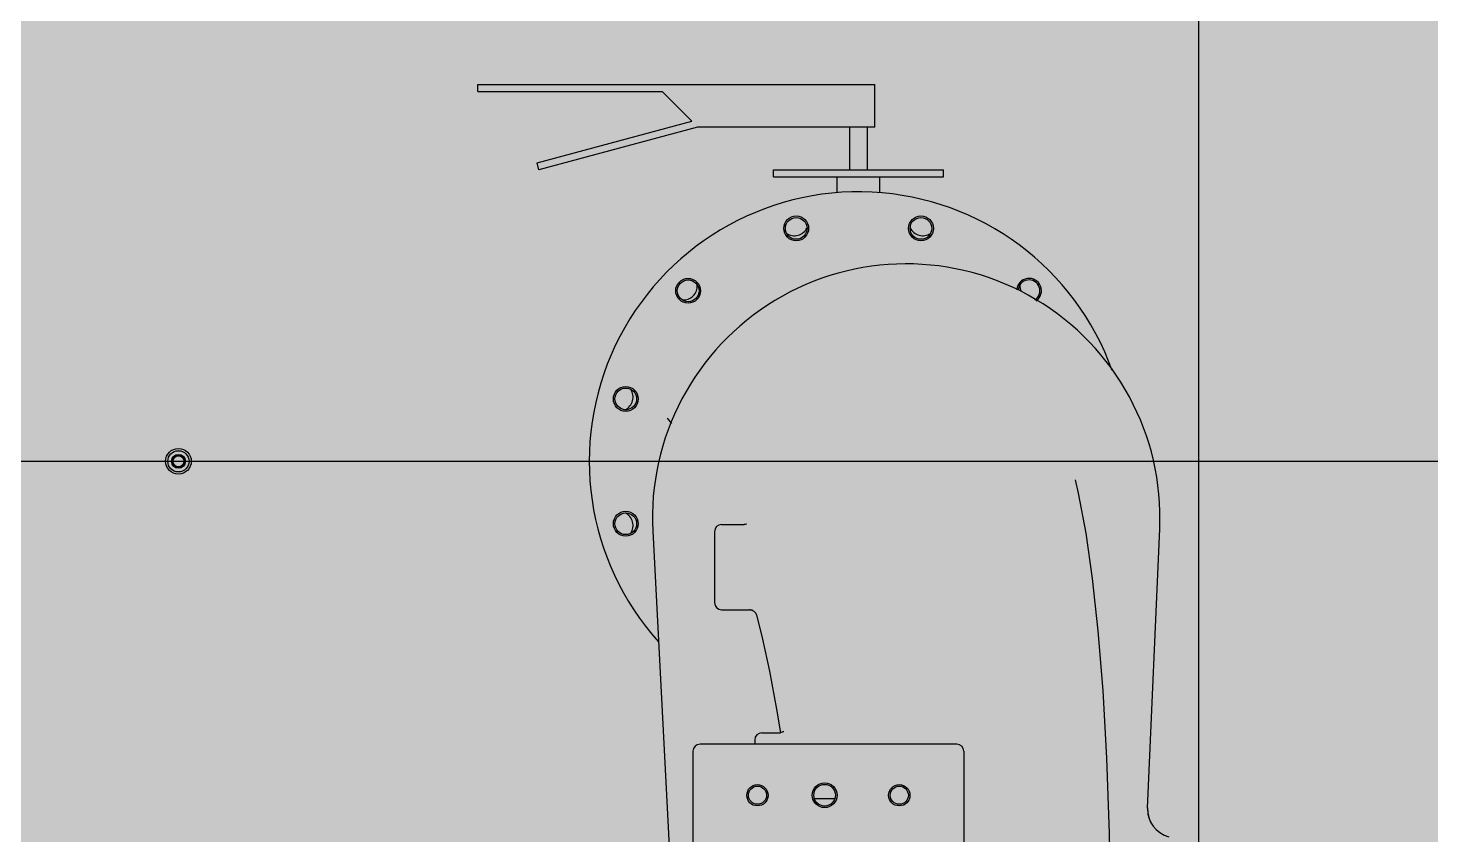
# Model space of a CAD drawing. Extents: x -18489 to 195597, y -1599 to 112111.
# Drawn here: x -14653.3 to -14527.7, y 2572 to 2644.2 of the extents above; entities that cross this region are included whole.
import ezdxf

# ---------------------------------------------------------------- set-up
doc = ezdxf.new("R2010")
doc.units = 0
doc.header["$LTSCALE"] = 100
for name, color, linetype in [('188K-SM-03-F10-MECH-EQ-Y2257103$0$0 Xref', 8, 'Continuous'), ('188K-SM-03-F10-MECH-EQ-Y2257103$0$M-EQU-FOUNDATION', 8, 'Continuous'), ('188K-SM-03-F10-MECH-EQ-Y2257103$0$Micron CUP L10 HVAC EQU$0$M-MECH-EQU', 136, 'Continuous'), ('188K-SM-03-F10-MECH-EQ-Y2257103$0$Micron CUP L10 HVAC EQU$0$M-PHASE1 AREA', 252, 'Continuous')]:
    doc.layers.add(name, color=color, linetype=linetype)

# ---------------------------------------------------------------- blocks, each defined once
blk = doc.blocks.new('188K-SM-03-F10-MECH-EQ-Y2257103$0$Micron CUP L10 HVAC EQU$0$A$C0c53ceb0')
at = {"layer": '188K-SM-03-F10-MECH-EQ-Y2257103$0$Micron CUP L10 HVAC EQU$0$M-PHASE1 AREA'}
for p, q in [((15946.39442, 14421.94945), (15946.39442, 17666.53668)), ((15301.24031, 17210.47651), (15301.24031, 17216.81982)), ((15301.24031, 17216.81982), (15656.4661, 17216.81982)), ((15301.24257, 17210.47651), (15466.16657, 17210.47651)), ((15466.16657, 17210.47651), (15492.70386, 17183.93922)), ((15656.4661, 17178.75992), (15656.4661, 17216.81982)), ((15354.20318, 17146.82807), (15492.70386, 17183.93922)), ((15497.88316, 17178.75992), (15355.84488, 17140.70088)), ((15656.4661, 17178.75992), (15497.88316, 17178.75992)), ((15633.98603, 17140.70001), (15633.98603, 17178.75992)), ((15649.84432, 17140.70001), (15649.84432, 17178.75992)), ((15355.84165, 17140.70001), (15354.19988, 17146.82719)), ((15565.79536, 17134.3567), (15565.79536, 17140.70001)), ((15565.79536, 17140.70001), (15718.03499, 17140.70001)), ((15565.79536, 17134.3567), (15718.03499, 17134.3567)), ((15622.88522, 17119.88136), (15622.88522, 17134.3567)), ((15660.94513, 17119.88121), (15660.94513, 17134.3567)), ((15718.03499, 17134.3567), (15718.03499, 17140.70001)), ((15470.61434, 16918.57491), (15474.57086, 16913.71284)), ((13383.58898, 16879.86279), (18509.19987, 16879.86279)), ((15835.93232, 16863.3794), (15835.94316, 16863.33432)), ((15838.70379, 16851.24526), (15835.93234, 16863.37944)), ((15845.45813, 16815.57531), (15838.70379, 16851.24526)), ((15519.36471, 16823.2804), (15539.64242, 16823.2804)), ((15540.47548, 16823.36744), (15539.64266, 16823.27929)), ((15541.31363, 16823.66777), (15540.47548, 16823.36744)), ((15541.61965, 16823.86628), (15541.31363, 16823.66777)), ((15541.55038, 16823.79086), (15541.61965, 16823.86628)), ((15457.74404, 16817.48497), (15473.70367, 16512.95691)), ((15513.02139, 16816.93708), (15513.02139, 16753.5039)), ((15851.31224, 16774.91361), (15845.45813, 16815.57531)), ((15900.49283, 16569.68996), (15911.39822, 16819.46442)), ((15856.38199, 16728.17397), (15851.31224, 16774.91361)), ((15519.36471, 16747.16058), (15544.36347, 16747.16058)), ((15544.7871, 16747.14763), (15544.36347, 16747.16184)), ((15544.7871, 16747.14763), (15545.67098, 16747.02546)), ((15546.84253, 16746.657), (15544.7871, 16747.14763)), ((15545.67098, 16747.02546), (15547.05192, 16746.56351)), ((15547.05192, 16746.56351), (15548.2295, 16745.84673)), ((15548.2295, 16745.84673), (15549.17086, 16744.9554)), ((15549.17086, 16744.9554), (15549.86232, 16743.97783)), ((15549.86232, 16743.97783), (15550.26115, 16743.14756)), ((15550.26115, 16743.14756), (15550.41615, 16742.70321)), ((15550.41615, 16742.70321), (15550.45311, 16742.57573)), ((15550.45301, 16742.57922), (15555.99353, 16720.79351)), ((15555.99353, 16720.79351), (15562.23202, 16692.22898)), ((15860.62163, 16674.81649), (15856.38199, 16728.17397)), ((15562.23202, 16692.22898), (15568.58938, 16658.12387)), ((15863.95282, 16614.46741), (15860.62163, 16674.81649)), ((15568.58938, 16658.12387), (15571.91938, 16637.09159)), ((15555.30569, 16637.04059), (15571.59725, 16637.04059)), ((15572.08878, 16637.06757), (15571.65626, 16637.04008)), ((15574.18221, 16637.91531), (15572.08878, 16637.06757)), ((15574.64044, 16638.37918), (15574.18221, 16637.91531)), ((15574.31526, 16637.48439), (15574.64044, 16638.37918)), ((15493.72696, 16620.54796), (15493.72696, 16519.46347)), ((15729.69838, 16626.89128), (15500.07028, 16626.89128)), ((15548.96237, 16630.69727), (15548.96237, 16626.89128)), ((15736.0417, 16620.54796), (15736.0417, 16388.14428)), ((15866.37644, 16547.03773), (15863.95282, 16614.46741)), ((15620.72673, 16578.04773), (15602.35961, 16578.04773)), ((15867.92426, 16476.16707), (15866.37644, 16547.03773))]:
    blk.add_line(p, q, dxfattribs=at)
for centre, radius in [((15586.09495, 17088.18672), 11.10081), ((15586.09495, 17088.18672), 9.71796), ((15697.7354, 17088.18672), 11.10081), ((15697.7354, 17088.18672), 9.71796), ((15489.41147, 17032.36649), 11.10081), ((15489.41147, 17032.36649), 9.71796), ((15433.59125, 16935.68302), 11.10081), ((15433.59125, 16935.68302), 9.71796), ((15033.35626, 16879.86279), 11.4879), ((15033.35626, 16879.86279), 9.51498), ((15033.35626, 16879.86279), 6.17839), ((15033.35626, 16879.86279), 5.67682), ((15033.35626, 16879.86279), 5.29033), ((15033.35626, 16879.86279), 4.90973), ((15433.59125, 16824.04256), 11.10081), ((15433.59125, 16824.04256), 9.71796), ((15551.43409, 16581.21939), 9.51498), ((15551.43409, 16581.21939), 8.13213), ((15611.54337, 16581.21939), 11.10081), ((15611.54337, 16581.21939), 9.71796), ((15678.30044, 16581.21939), 9.51498), ((15678.30044, 16581.21939), 8.13213)]:
    blk.add_circle(centre, radius, dxfattribs=at)
for centre, radius, start, end in [((15641.91517, 16879.86279), 241.04607, 19.67306152, 222.01496328), ((15584.45317, 17094.31389), 12.68664, 237.24435671, 332.75501234), ((15699.37717, 17094.31389), 12.68664, 207.24498766, 302.75564329), ((15684.52359, 16829.36998), 227.09077, 357.5, 183), ((15484.92607, 17036.85189), 12.68664, 267.24483742, 2.75513962), ((15794.41887, 17032.36649), 11.10081, 305.31513384, 174.77127718), ((15794.41887, 17032.36649), 9.71796, 301.43586892, 177.33330652), ((15798.90428, 17036.85189), 12.68664, 177.24486038, 203.56872399), ((15427.46407, 16937.32479), 12.68664, 297.24486048, 32.75509564), ((15427.46407, 16822.40079), 12.68664, 327.24490436, 62.75513952), ((15519.36471, 16816.93708), 6.34332, 90, 180), ((15519.36471, 16753.5039), 6.34332, 180, 270), ((15555.30569, 16630.69727), 6.34332, 90, 180), ((15500.07028, 16620.54796), 6.34332, 90, 180), ((15729.69838, 16620.54796), 6.34332, 0, 90), ((15925.97844, 16568.59819), 25.50898, 177.54703661, 194.21043273), ((15925.84707, 16568.70035), 25.37327, 177.5, 255.51083689), ((15925.76694, 16568.56432), 25.29565, 194.2536509, 197.16283929), ((15925.89253, 16568.61069), 25.42933, 197.17917334, 210.56801656)]:
    blk.add_arc(centre, radius, start, end, dxfattribs=at)
blk = doc.blocks.new('188K-SM-03-F10-MECH-EQ-Y2257103$0$Micron CUP L10 HVAC EQU')
at = {"layer": '188K-SM-03-F10-MECH-EQ-Y2257103$0$Micron CUP L10 HVAC EQU$0$M-MECH-EQU'}
blk.add_blockref('188K-SM-03-F10-MECH-EQ-Y2257103$0$Micron CUP L10 HVAC EQU$0$A$C0c53ceb0', (-206166.7, 2082.2), dxfattribs=at)
blk = doc.blocks.new('188K-SM-03-F10-MECH-EQ-Y2257103')
at = {"layer": '188K-SM-03-F10-MECH-EQ-Y2257103$0$M-EQU-FOUNDATION'}
h = blk.add_hatch(dxfattribs=at)
h.set_pattern_fill('AR-CONC', color=256, scale=0.1)
h.set_pattern_definition([(50, (4473.521, 709.199), (18.218467, -1.593909), [1.905, -20.955]), (355, (4473.521, 709.2), (-3.524342, 19.105685), [1.524, -16.764058]), (100.45144, (4475.04, 709.066), (14.694125, 17.511775), [1.619001, -17.809024]), (46.1842, (4473.521, 714.28), (27.107904, -4.204233), [2.8575, -31.4325]), (96.63556, (4475.78, 713.93), (23.740413, 24.742612), [2.428502, -26.71356]), (351.18415, (4473.52, 714.28), (23.740413, 24.742612), [2.285997, -25.145973]), (21, (4476.061, 713.009), (15.161439, -10.22652), [1.905, -20.955]), (326, (4476.061, 713.01), (6.180203, 18.418797), [1.524, -16.764]), (71.45144, (4477.325, 712.157), (21.341642, 8.192277), [1.619001, -17.808994]), (37.5, (4473.5214, 709.199), (0.3088603, 8.4555039), [0, -16.5608, 0, -17.018, 0, -16.8275]), (7.5, (4473.521, 709.199), (6.6819663, 10.0180575), [0, -9.7028, 0, -16.1798, 0, -6.4135]), (327.5, (4467.857, 709.199), (13.5590595, -0.5728744), [0, -6.35, 0, -19.812, 0, -26.289]), (317.5, (4465.317, 709.199), (14.812918, 2.542649), [0, -8.255, 0, -13.1572, 0, -18.669])])
h.paths.add_polyline_path([(-14928.15, 5602.46), (-14278.15, 5602.46), (-14278.15, 1902.46), (-14928.15, 1902.46)], flags=16)
h.paths.add_polyline_path([(-14933.15, 5607.46), (-14273.15, 5607.46), (-14273.15, 1897.46), (-14933.15, 1897.46)])
h = blk.add_hatch(dxfattribs=at)
h.set_pattern_fill('AR-CONC', color=256, scale=0.3)
h.set_pattern_definition([(50, (4473.52, 709.2), (54.6554, -4.78173), [5.715, -62.865]), (355, (4473.52, 709.2), (-10.57303, 57.31705), [4.572, -50.29218]), (100.45144, (4478.076, 708.8), (44.08237, 52.53533), [4.857, -53.42707]), (46.1842, (4473.52, 724.44), (81.32371, -12.6127), [8.5725, -94.2975]), (96.63556, (4480.3, 723.39), (71.22124, 74.22784), [7.2855, -80.14068]), (351.18415, (4473.52, 724.44), (71.22124, 74.22784), [6.858, -75.43792]), (21, (4481.14, 720.63), (45.48432, -30.67956), [5.715, -62.865]), (326, (4481.14, 720.63), (18.54061, 55.25639), [4.572, -50.292]), (71.45144, (4484.93, 718.07), (64.02493, 24.57683), [4.857, -53.42698]), (37.5, (4473.521, 709.2), (0.926581, 25.366512), [0, -49.6824, 0, -51.054, 0, -50.4825]), (7.5, (4473.52, 709.2), (20.0459, 30.054172), [0, -29.1084, 0, -48.5394, 0, -19.2405]), (327.5, (4456.529, 709.2), (40.677179, -1.718623), [0, -19.05, 0, -59.436, 0, -78.867]), (317.5, (4448.91, 709.2), (44.438754, 7.62795), [0, -24.765, 0, -39.4716, 0, -56.007])])
h.paths.add_polyline_path([(-14918.15, 5592.46), (-14288.15, 5592.46), (-14288.15, 1912.46), (-14918.15, 1912.46)])
at = {"layer": '188K-SM-03-F10-MECH-EQ-Y2257103$0$0 Xref', "xscale": 0.1, "yscale": 0.1, "zscale": 0.1}
blk.add_blockref('188K-SM-03-F10-MECH-EQ-Y2257103$0$Micron CUP L10 HVAC EQU', (4473.52, 709.2), dxfattribs=at)

msp = doc.modelspace()

# ---------------------------------------------------------------- block references
msp.add_blockref('188K-SM-03-F10-MECH-EQ-Y2257103', (0, 0))

doc.saveas('drawing.dxf')
